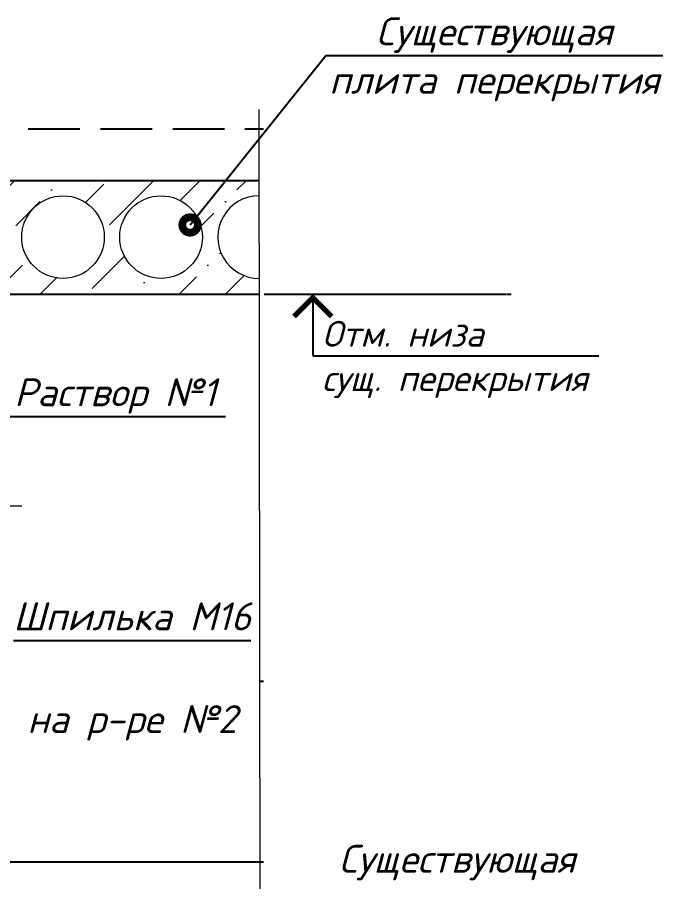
# Model space of a CAD drawing. Header units: millimetres. Extents: x 749182 to 2267578, y 70462 to 311449.
# Drawn here: x 2072936 to 2074187, y 205610 to 207285 of the extents above; entities that cross this region are included whole.
import ezdxf
from ezdxf.enums import TextEntityAlignment as Align

# ---------------------------------------------------------------- set-up
doc = ezdxf.new("R2010")
doc.units = ezdxf.units.MM
for name, pattern in [('015-60-22-12-0682-ПЗУ-20_П_изм1$0$K5LT_AXLED_REINFORCED', [13, 8, -2, 1, -2]), ('ГОСТ 2.303 4', [7, 5, -2, 0]), ('осеваяX2', [4, 2.5, -0.5, 0.5, -0.5])]:
    doc.linetypes.add(name, pattern=pattern)
for name, color, linetype, lineweight in [('1Стены', 252, 'Continuous', 25), ('монолит', 176, 'Continuous', 50), ('Оси', 165, 'осеваяX2', 13), ('штрих', 8, 'Continuous', 5), ('штриховка кирпич', 42, 'Continuous', 5)]:
    doc.layers.add(name, color=color, linetype=linetype, lineweight=lineweight)
doc.layers.add('CS_UNPLOTTED', color=254, linetype='Continuous', plot=False)
doc.layers.add('Текст', color=7, linetype='Continuous')
doc.styles.add('М2', font='isocpeui.ttf')

msp = doc.modelspace()

# ---------------------------------------------------------------- hatches: boundary and pattern name
at = {"layer": 'штрих', "lineweight": 20}
h = msp.add_hatch(dxfattribs=at)
h.set_pattern_fill('ANSI36', color=256, scale=20)
h.set_pattern_definition([(45, (0, 942.99), (33.6759605, 123.4785217), [158.75, -31.75, 0, -31.75])])
h.paths.add_polyline_path([(2073339.8703, 206968.4728), (2072715.8034, 206968.4728), (2072715.8034, 206843.4728), (2072700.8034, 206828.4728), (2072700.8034, 206763.4728), (2072715.8034, 206748.4728), (2073404.9407, 206748.4728), (2073404.903, 206778.7734, -1.002795937), (2073404.7039, 206938.7727), (2073404.6669, 206968.4728), (2073339.8703, 206968.4728), (2073283.9163, 206898.6787, -0.131307255), (2073294.5801, 206858.7728, -1), (2073134.5801, 206858.7728, -0.767866325), (2073283.9163, 206898.6787)])
h.paths.add_polyline_path([(2073104.5801, 206858.7728, -1), (2072944.5801, 206858.7728, -1)], flags=16)
h.paths.add_polyline_path([(2072935.6968, 206859.2364, -1), (2072775.6968, 206859.2364, -1)], flags=16)

# ---------------------------------------------------------------- linework, layer by layer
at = {"layer": '1Стены', "color": 6, "linetype": 'ГОСТ 2.303 4', "ltscale": 20}
msp.add_line((2070997.2508, 207068.4728), (2073413.0596, 207068.4728), dxfattribs=at)
at = {"layer": 'CS_UNPLOTTED', "ltscale": 100}
for p, q in [((2072613.0062, 205648.3224), (2073404.9001, 205648.3224)), ((2073406.2628, 205648.3224), (2073413.0596, 205648.3224))]:
    msp.add_line(p, q, dxfattribs=at)
at = {"layer": 'монолит', "lineweight": 25, "ltscale": 100}
for p, q in [((2071001.6238, 206968.4728), (2073403.2094, 206968.4728)), ((2071001.6238, 206968.4728), (2073405.3082, 206968.4728)), ((2071001.3112, 206748.4728), (2073403.522, 206748.4728)), ((2071001.3112, 206748.4728), (2073404.9407, 206748.4728)), ((2073454.7159, 206748.4728), (2073883.522, 206748.4728)), ((2073884.8847, 206748.4728), (2073893.0596, 206748.4728)), ((2073405.4104, 205998.3224), (2073413.0596, 205998.3224))]:
    msp.add_line(p, q, dxfattribs=at)
at = {"layer": 'Оси', "linetype": '015-60-22-12-0682-ПЗУ-20_П_изм1$0$K5LT_AXLED_REINFORCED', "ltscale": 100}
msp.add_line((2071310.9347, 206338.3322), (2072945.0678, 206338.3322), dxfattribs=at)
at = {"layer": 'Текст', "ltscale": 20}
for p, q in [((2073270.7608, 206882.2691), (2073533.8417, 207210.4226)), ((2073533.8417, 207210.4226), (2074186.7617, 207210.4226)), ((2072912.264, 206511.1421), (2073339.194, 206511.1421)), ((2072928.6103, 206077.1152), (2073388.3453, 206077.1152))]:
    msp.add_line(p, q, dxfattribs=at)
at = {"layer": 'Текст', "linetype": 'Continuous', "ltscale": 10}
for p, q in [((2073414.4223, 206748.4728), (2073694.6879, 206748.4728)), ((2073508.5536, 206748.4728), (2073508.5536, 206628.4728)), ((2073508.5536, 206628.4728), (2074063.0793, 206628.4728))]:
    msp.add_line(p, q, dxfattribs=at)
at = {"layer": 'Текст', "ltscale": 20, "const_width": 30}
msp.add_lwpolyline([(2073278.2608, 206882.2691, 1), (2073263.2608, 206882.2691, 1)], format="xyb", close=True, dxfattribs=at)
at = {"layer": 'Текст', "linetype": 'Continuous', "ltscale": 10, "const_width": 10}
msp.add_lwpolyline([(2073545.0181, 206704.9373), (2073508.5536, 206741.4017), (2073472.0892, 206704.9373)], dxfattribs=at)
at = {"layer": 'штрих', "ltscale": 100}
for centre in [(2073024.5801, 206858.7728), (2073214.5801, 206858.7728)]:
    msp.add_circle(centre, 80, dxfattribs=at)
msp.add_arc((2073404.5801, 206858.7728), 80, 89.9113303, 270.2312735, dxfattribs=at)
at = {"layer": 'штриховка кирпич', "linetype": 'Continuous', "ltscale": 20}
msp.add_lwpolyline([(2073410.1131, 203658.604), (2073407.3543, 204963.9274), (2073332.3295, 204981.3208), (2073482.2796, 205016.5339), (2073407.2548, 205033.9273), (2073404.496, 207105.8564)], dxfattribs=at)

# ---------------------------------------------------------------- texts
at = {"layer": 'Текст', "ltscale": 20, "style": 'М2'}
for s, p in [('Существующая', (2073860.3017, 207230.4226)), ('Раствор №1', (2073125.729, 206531.1421)), ('Шпилька М16', (2073158.4778, 206097.1152)), ('Существующая', (2073788.3596, 205627.3979))]:
    msp.add_text(s, height=54, dxfattribs=at).set_placement(p, align=Align.CENTER)
for s, p in [('плита перекрытия', (2073860.3017, 207190.4226)), ('на р-ре №2', (2073158.4778, 205952.1152))]:
    msp.add_text(s, height=54, dxfattribs=at).set_placement(p, align=Align.TOP_CENTER)
at = {"layer": 'Текст', "linetype": 'Continuous', "ltscale": 10, "style": 'М2'}
msp.add_text('Отм. низа', height=50, dxfattribs=at).set_placement((2073526.5536, 206646.4728))
msp.add_text('сущ. перекрытия', height=50, dxfattribs=at).set_placement((2073526.5536, 206610.4728), align=Align.TOP_LEFT)

doc.saveas('drawing.dxf')
